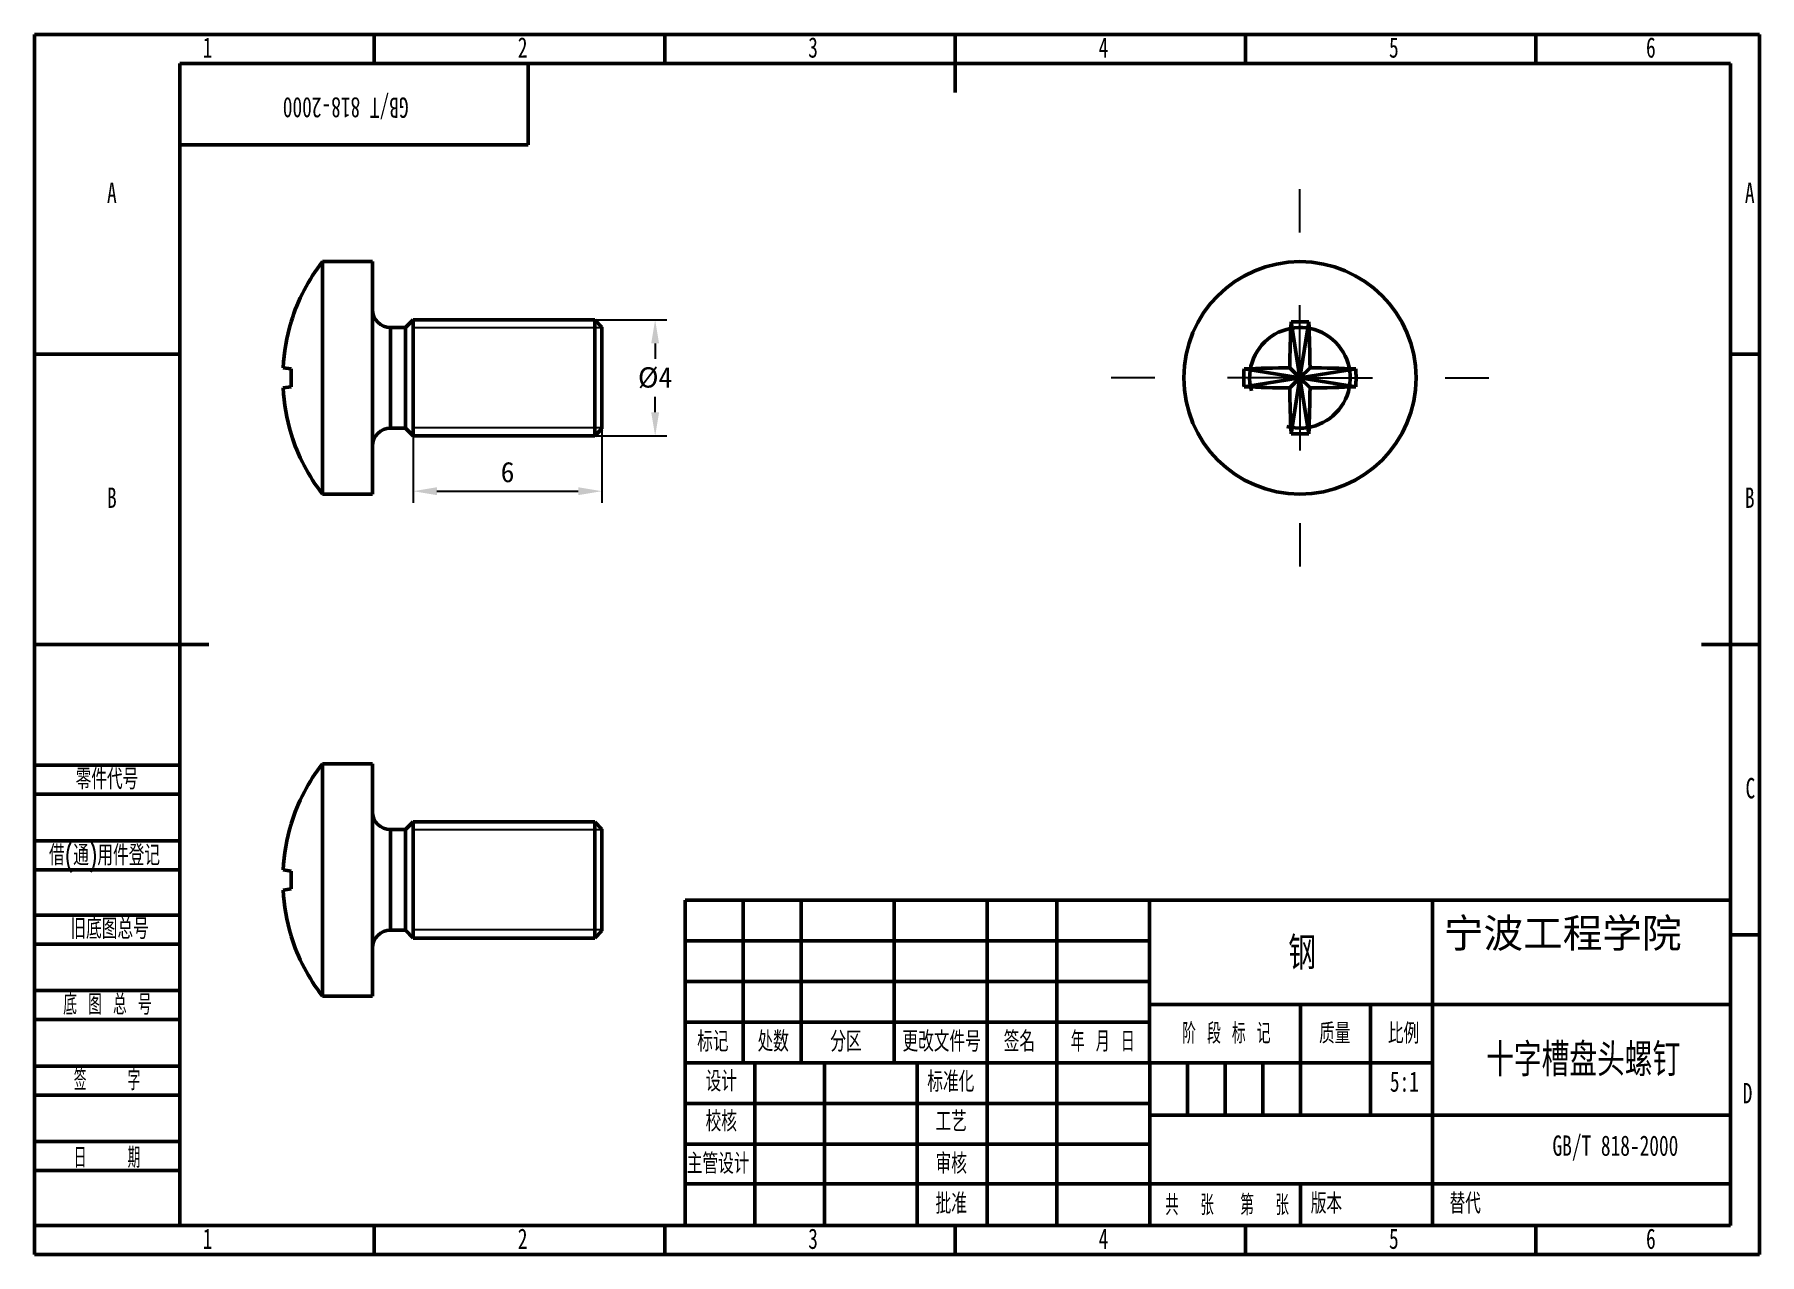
# Model space of a CAD drawing. Header units: millimetres. Extents: x 0 to 297, y 0 to 210.
import ezdxf

# ---------------------------------------------------------------- set-up
doc = ezdxf.new("R2010")
doc.units = ezdxf.units.MM
doc.header["$PDSIZE"] = -1
doc.layers.add('图框', color=7, linetype='Continuous')
doc.layers.add('标注层', color=4, linetype='Continuous', lineweight=25)
doc.layers.add('轮廓实线层', color=7, linetype='Continuous', lineweight=50)
doc.styles.add('SLDTEXTSTYLE0', font='TXT', dxfattribs={"width": 0.7})
doc.styles.add('SLDTEXTSTYLE1', font='TXT', dxfattribs={"width": 0.7, "bigfont": 'bigfont'})
doc.styles.add('SLDTEXTSTYLE2', font='TXT', dxfattribs={"width": 0.6, "bigfont": 'bigfont'})
doc.styles.add('SLDTEXTSTYLE3', font='TXT', dxfattribs={"width": 0.614286, "bigfont": 'bigfont'})
doc.styles.add('SLDTEXTSTYLE4', font='TXT', dxfattribs={"width": 0.62, "bigfont": 'bigfont'})
doc.styles.add('SLDTEXTSTYLE5', font='TXT', dxfattribs={"width": 0.566667, "bigfont": 'bigfont'})
doc.dimstyles.new('ISO-25', dxfattribs={"dimtxt": 2.5, "dimasz": 2.5, "dimexe": 1.25, "dimexo": 0.625, "dimtad": 1, "dimtxsty": 'Standard', "dimcen": 2.5, "dimadec": 0, "dimazin": 0, "dimtfac": 1, "dimtmove": 0, "dimatfit": 3, "dimfxl": 1, "dimarcsym": 0})

# ---------------------------------------------------------------- blocks, each defined once
blk = doc.blocks.new('SW_CENTERMARKSYMBOL_0')
at = {"layer": '图框', "color": 0}
for p, q in [((0, 25), (0, 32.5)), ((0, 0), (0, 12.5)), ((-25, 0), (-32.5, 0)), ((0, 0), (-12.5, 0)), ((0, 0), (0, -12.5)), ((0, 0), (12.5, 0)), ((25, 0), (32.5, 0)), ((0, -25), (0, -32.5))]:
    blk.add_line(p, q, dxfattribs=at)
blk = doc.blocks.new('*D3')
at = {"layer": 'Defpoints', "color": 0, "transparency": 16777216}
for p in [(96.45, 160.9), (96.45, 140.9), (106.86, 140.9)]:
    blk.add_point(p, dxfattribs=at)
at = {"layer": '标注层', "color": 0, "lineweight": -2, "transparency": 16777216}
for p, q in [((96.45, 160.9), (108.86, 160.9)), ((106.86, 156.82), (106.86, 154.17)), ((106.86, 144.98), (106.86, 147.63)), ((96.45, 140.9), (108.86, 140.9))]:
    blk.add_line(p, q, dxfattribs=at)
at = {"layer": '标注层', "color": 0, "transparency": 16777216}
for points in [[(106.18, 156.82), (107.54, 156.82), (106.86, 160.9)], [(106.18, 144.98), (107.54, 144.98), (106.86, 140.9)]]:
    blk.add_solid(points, dxfattribs=at)
at = {"layer": '标注层', "color": 0, "transparency": 16777216, "insert": (106.86, 150.9), "char_height": 3.5, "attachment_point": 5}
blk.add_mtext('%%C4', dxfattribs=at)
blk = doc.blocks.new('*D4')
at = {"layer": 'Defpoints', "color": 0, "transparency": 16777216}
for p in [(65.2, 140.9), (97.7, 142.29), (97.7, 131.39)]:
    blk.add_point(p, dxfattribs=at)
at = {"layer": '标注层', "color": 0, "lineweight": -2, "transparency": 16777216}
for p, q in [((65.2, 140.9), (65.2, 129.39)), ((97.7, 142.29), (97.7, 129.39)), ((69.28, 131.39), (93.62, 131.39))]:
    blk.add_line(p, q, dxfattribs=at)
at = {"layer": '标注层', "color": 0, "transparency": 16777216}
for points in [[(69.28, 132.07), (69.28, 130.71), (65.2, 131.39)], [(93.62, 132.07), (93.62, 130.71), (97.7, 131.39)]]:
    blk.add_solid(points, dxfattribs=at)
at = {"layer": '标注层', "color": 0, "transparency": 16777216, "insert": (81.45, 134.66), "char_height": 3.5, "attachment_point": 5}
blk.add_mtext('6', dxfattribs=at)

msp = doc.modelspace()

# ---------------------------------------------------------------- linework, layer by layer
at = {"layer": '标注层'}
for p, q in [((97.702, 159.51), (65.202, 159.51)), ((97.702, 142.29), (65.202, 142.29)), ((97.702, 73.083), (65.202, 73.083)), ((97.702, 55.863), (65.202, 55.863))]:
    msp.add_line(p, q, dxfattribs=at)
at = {"layer": '轮廓实线层'}
for p, q in [((0, 0), (0, 210)), ((0, 210), (297, 210)), ((58.5, 210), (58.5, 205)), ((108.5, 210), (108.5, 205)), ((158.5, 210), (158.5, 200)), ((208.5, 210), (208.5, 205)), ((258.5, 210), (258.5, 205)), ((297, 0), (297, 210)), ((25, 5), (25, 205)), ((25, 205), (292, 205)), ((85, 191), (85, 205)), ((292, 5), (292, 205)), ((25, 191), (85, 191)), ((58.202, 170.9), (49.584, 170.9)), ((49.584, 150.9), (49.584, 170.9)), ((58.202, 150.9), (58.202, 170.9)), ((44.169, 160.555), (44.198, 160.528)), ((65.202, 160.9), (63.862, 159.56)), ((96.452, 160.9), (65.202, 160.9)), ((65.202, 150.9), (65.202, 160.9)), ((97.702, 159.65), (96.452, 160.9)), ((96.452, 150.9), (96.452, 160.9)), ((217.876, 150.9), (216.344, 160.528)), ((217.876, 150.9), (219.407, 160.528)), ((63.862, 159.56), (61.292, 159.56)), ((61.292, 150.9), (61.292, 159.56)), ((63.862, 150.9), (63.862, 159.56)), ((97.702, 159.65), (97.702, 150.9)), ((0, 155), (25, 155)), ((297, 155), (292, 155)), ((42.795, 152.636), (44.198, 152.432)), ((217.876, 150.9), (208.248, 152.432)), ((216.139, 152.636), (217.876, 150.9)), ((217.876, 150.9), (219.612, 152.636)), ((217.876, 150.9), (227.504, 152.432)), ((44.198, 149.368), (42.795, 149.164)), ((49.584, 130.9), (49.584, 150.9)), ((58.202, 130.9), (58.202, 150.9)), ((61.292, 142.24), (61.292, 150.9)), ((63.862, 142.24), (63.862, 150.9)), ((65.202, 140.9), (65.202, 150.9)), ((96.452, 140.9), (96.452, 150.9)), ((97.702, 150.9), (97.702, 142.15)), ((217.876, 150.9), (208.248, 149.368)), ((217.876, 150.9), (216.139, 149.164)), ((217.876, 150.9), (216.344, 141.272)), ((219.612, 149.164), (217.876, 150.9)), ((217.876, 150.9), (227.504, 149.368)), ((217.876, 150.9), (219.407, 141.272)), ((44.198, 141.272), (44.169, 141.245)), ((61.292, 142.24), (63.862, 142.24)), ((63.862, 142.24), (65.202, 140.9)), ((65.202, 140.9), (96.452, 140.9)), ((96.452, 140.9), (97.702, 142.15)), ((49.584, 130.9), (58.202, 130.9)), ((0, 105), (30, 105)), ((297, 105), (287, 105)), ((0, 84.221), (25, 84.221)), ((58.202, 84.473), (49.584, 84.473)), ((49.584, 44.473), (49.584, 84.473)), ((58.202, 44.473), (58.202, 84.473)), ((0, 79.221), (25, 79.221)), ((65.202, 74.473), (63.862, 73.133)), ((96.452, 74.473), (65.202, 74.473)), ((65.202, 54.473), (65.202, 74.473)), ((97.702, 73.223), (96.452, 74.473)), ((96.452, 54.473), (96.452, 74.473)), ((44.169, 74.128), (44.198, 74.101)), ((63.862, 73.133), (61.292, 73.133)), ((61.292, 55.813), (61.292, 73.133)), ((63.862, 55.813), (63.862, 73.133)), ((97.702, 73.223), (97.702, 55.723)), ((0, 71.221), (25, 71.221)), ((0, 66.221), (25, 66.221)), ((42.795, 66.209), (44.198, 66.004)), ((44.198, 62.941), (42.795, 62.736)), ((112, 61), (112, 5)), ((112, 61), (292, 61)), ((122, 61), (122, 33)), ((132, 61), (132, 33)), ((148, 61), (148, 33)), ((164, 61), (164, 5)), ((176, 61), (176, 5)), ((191.968, 61.052), (192.005, 5)), ((240.692, 61), (240.692, 5)), ((0, 58.43), (25, 58.43)), ((44.198, 54.844), (44.169, 54.818)), ((61.292, 55.813), (63.862, 55.813)), ((63.862, 55.813), (65.202, 54.473)), ((65.202, 54.473), (96.452, 54.473)), ((96.452, 54.473), (97.702, 55.723)), ((112, 54), (192, 54)), ((297, 55), (292, 55)), ((0, 53.43), (25, 53.43)), ((0, 45.43), (25, 45.43)), ((112, 47), (192, 47)), ((49.584, 44.473), (58.202, 44.473)), ((191.98, 43.052), (291.98, 43.052)), ((218, 43.069), (218, 24.069)), ((230, 43), (230, 24)), ((0, 40.43), (25, 40.43)), ((112, 40), (192, 40)), ((112, 33), (192, 33)), ((124, 33), (124, 5)), ((136, 33), (136, 5)), ((152, 33), (152, 5)), ((192.015, 33), (240.692, 33)), ((198.5, 33), (198.5, 24)), ((205, 33), (205, 24)), ((211.5, 33), (211.5, 24)), ((0, 32.43), (25, 32.43)), ((0, 27.43), (25, 27.43)), ((112, 26), (192, 26)), ((192, 24), (292, 24)), ((0, 19.43), (25, 19.43)), ((112, 19), (192, 19)), ((0, 14.43), (25, 14.43)), ((112, 12.166), (192, 12.166)), ((192, 12.166), (292, 12.166)), ((218, 12.166), (218, 5)), ((0, 5), (25, 5)), ((25, 5), (292, 5)), ((58.5, 0), (58.5, 5)), ((108.5, 0), (108.5, 5)), ((158.5, 0), (158.5, 5)), ((208.5, 0), (208.5, 5)), ((258.5, 0), (258.5, 5)), ((0, 0), (297, 0))]:
    msp.add_line(p, q, dxfattribs=at)
msp.add_circle((217.876, 150.9), 20, dxfattribs=at)
for centre, radius, start, end in [((75.202, 150.9), 32.5, 142.02013, 162.71786), ((75.421, 150.903), 32.673, 162.86766, 176.95934), ((61.292, 162.65), 3.09, 180, 270), ((429.219, 151.057), 213.085, 177.45261, 179.57539), ((217.876, 117.065), 43.49, 87.98161, 92.01839), ((6.533, 151.057), 213.085, 0.42461, 2.54739), ((217.876, 150.9), 8.66, 255, 195), ((84.038, 150.9), 39.869, 177.79819, 182.20181), ((251.711, 150.9), 43.49, 177.98161, 182.01839), ((217.718, -60.443), 213.085, 90.42461, 92.54739), ((218.033, -60.443), 213.085, 87.45261, 89.57539), ((184.04, 150.9), 43.49, 357.98161, 2.01839), ((75.421, 150.897), 32.673, 183.04066, 197.13234), ((217.718, 362.243), 213.085, 267.45261, 269.57539), ((429.219, 150.743), 213.085, 180.42461, 182.54739), ((6.533, 150.743), 213.085, 357.45261, 359.57539), ((218.033, 362.243), 213.085, 270.42461, 272.54739), ((75.202, 150.9), 32.5, 197.28214, 217.97987), ((61.292, 139.15), 3.09, 90, 180), ((217.876, 184.735), 43.49, 267.98161, 272.01839), ((75.202, 64.473), 32.5, 142.02013, 162.71786), ((61.292, 76.223), 3.09, 180, 270), ((75.421, 64.476), 32.673, 162.86766, 176.95934), ((84.038, 64.473), 39.869, 177.79819, 182.20181), ((75.421, 64.469), 32.673, 183.04066, 197.13234), ((75.202, 64.473), 32.5, 197.28214, 217.97987), ((61.292, 52.723), 3.09, 90, 180)]:
    msp.add_arc(centre, radius, start, end, dxfattribs=at)

# ---------------------------------------------------------------- block references
msp.add_blockref('SW_CENTERMARKSYMBOL_0', (217.876, 150.9), dxfattribs=at)

# ---------------------------------------------------------------- texts
at = {"layer": '标注层', "insert": (242.666, 57.814), "char_height": 5, "attachment_point": 1}
msp.add_mtext_dynamic_manual_height_columns('{\\fFangSong|b0|i0|c134|p49;宁波工程学院}', width=45.73644, gutter_width=17.5, heights=[0], dxfattribs=at)
at = {"layer": '标注层', "char_height": 5, "attachment_point": 2, "style": 'SLDTEXTSTYLE1'}
for s, insert in [('{\\fFangSong|b0|i0|c134|p49;钢}', (218.267, 54.577)), ('{\\fFangSong|b0|i0|c134|p49;十字槽盘头螺钉}', (266.644, 36.222))]:
    msp.add_mtext(s, dxfattribs=dict(at, insert=insert))
at = {"layer": '轮廓实线层', "char_height": 3.5}
for s, insert, attachment_point, style in [('1', (29.794, 209.52), 2, 'SLDTEXTSTYLE0'), ('2', (84.044, 209.52), 2, 'SLDTEXTSTYLE0'), ('3', (134.044, 209.52), 2, 'SLDTEXTSTYLE0'), ('4', (184.044, 209.52), 2, 'SLDTEXTSTYLE0'), ('5', (234.044, 209.52), 2, 'SLDTEXTSTYLE0'), ('6', (278.297, 209.52), 2, 'SLDTEXTSTYLE0'), ('A', (13.32, 184.52), 2, 'SLDTEXTSTYLE0'), ('A', (295.32, 184.52), 2, 'SLDTEXTSTYLE0'), ('B', (13.32, 132.02), 2, 'SLDTEXTSTYLE0'), ('B', (295.32, 132.02), 2, 'SLDTEXTSTYLE0'), ('零件代号', (7.084, 83.579), 1, 'SLDTEXTSTYLE1'), ('C', (295.427, 82.02), 2, 'SLDTEXTSTYLE0'), ('借(通)用件登记', (2.496, 70.473), 1, 'SLDTEXTSTYLE1'), ('旧底图总号', (6.194, 57.824), 1, 'SLDTEXTSTYLE1'), ('底 图 总 号', (4.947, 44.766), 1, 'SLDTEXTSTYLE3'), ('标记', (116.797, 38.417), 2, 'SLDTEXTSTYLE1'), ('处数', (127.184, 38.417), 2, 'SLDTEXTSTYLE1'), ('分区', (139.708, 38.417), 2, 'SLDTEXTSTYLE1'), ('更改文件号', (156.18, 38.417), 2, 'SLDTEXTSTYLE1'), ('签名', (169.576, 38.417), 2, 'SLDTEXTSTYLE1'), ('年 月 日', (183.932, 38.417), 2, 'SLDTEXTSTYLE4'), ('阶 段 标 记', (205.211, 39.805), 2, 'SLDTEXTSTYLE3'), ('质量', (223.869, 39.805), 2, 'SLDTEXTSTYLE1'), ('比例', (235.719, 39.805), 2, 'SLDTEXTSTYLE1'), ('签    字', (12.49, 31.764), 2, 'SLDTEXTSTYLE5'), ('设计', (118.246, 31.558), 2, 'SLDTEXTSTYLE1'), ('标准化', (157.76, 31.492), 2, 'SLDTEXTSTYLE1'), ('5:1', (235.858, 31.521), 2, 'SLDTEXTSTYLE0'), ('D', (294.93, 29.52), 2, 'SLDTEXTSTYLE0'), ('校核', (118.246, 24.679), 2, 'SLDTEXTSTYLE1'), ('工艺', (157.835, 24.643), 2, 'SLDTEXTSTYLE1'), ('日    期', (12.49, 18.413), 2, 'SLDTEXTSTYLE5'), ('GB/T 818-2000', (272.193, 20.49), 2, 'SLDTEXTSTYLE0'), ('主管设计', (117.705, 17.399), 2, 'SLDTEXTSTYLE1'), ('审核', (157.835, 17.399), 2, 'SLDTEXTSTYLE1'), ('批准', (157.835, 10.523), 2, 'SLDTEXTSTYLE1'), ('共  张', (198.87, 10.262), 2, 'SLDTEXTSTYLE2'), ('第  张', (211.805, 10.262), 2, 'SLDTEXTSTYLE2'), ('版本', (222.438, 10.531), 2, 'SLDTEXTSTYLE1'), ('替代', (243.641, 10.531), 1, 'SLDTEXTSTYLE1'), ('1', (29.794, 4.465), 2, 'SLDTEXTSTYLE0'), ('2', (84.044, 4.465), 2, 'SLDTEXTSTYLE0'), ('3', (134.044, 4.465), 2, 'SLDTEXTSTYLE0'), ('4', (184.044, 4.465), 2, 'SLDTEXTSTYLE0'), ('5', (234.044, 4.465), 2, 'SLDTEXTSTYLE0'), ('6', (278.297, 4.465), 2, 'SLDTEXTSTYLE0')]:
    msp.add_mtext(s, dxfattribs=dict(at, insert=insert, attachment_point=attachment_point, style=style))
at = {"layer": '轮廓实线层', "insert": (53.584, 195.655), "char_height": 3.5, "attachment_point": 2, "rotation": 180, "style": 'SLDTEXTSTYLE0'}
msp.add_mtext('GB/T 818-2000', dxfattribs=at)

# ---------------------------------------------------------------- dimensions: what is measured, and where the dimension line sits
at = {"layer": '标注层'}
dim = msp.add_linear_dim(base=(106.86, 140.9), p1=(96.452, 160.9), p2=(96.452, 140.9), angle=90, text='%%C4', dimstyle='ISO-25', override={"dimtxt": 3.5, "dimasz": 4.08, "dimexe": 2, "dimexo": 0, "dimgap": 1.524, "dimtih": 1, "dimtoh": 1, "dimlfac": 0.2, "dimzin": 0, "dimadec": 2, "dimtzin": 0}, dxfattribs=at)
dim.commit()
dim.dimension.update_dxf_attribs({"geometry": '*D3', "text_midpoint": (106.86, 150.9)})
dim = msp.add_linear_dim(base=(97.702, 131.387), p1=(65.202, 140.9), p2=(97.702, 142.29), text='6', dimstyle='ISO-25', override={"dimtxt": 3.5, "dimasz": 4.08, "dimexe": 2, "dimexo": 0, "dimgap": 1.524, "dimtih": 1, "dimtoh": 1, "dimlfac": 0.2, "dimzin": 0, "dimadec": 2, "dimtzin": 0}, dxfattribs=at)
dim.commit()
dim.dimension.update_dxf_attribs({"geometry": '*D4', "text_midpoint": (81.452, 134.661)})

doc.saveas('drawing.dxf')
